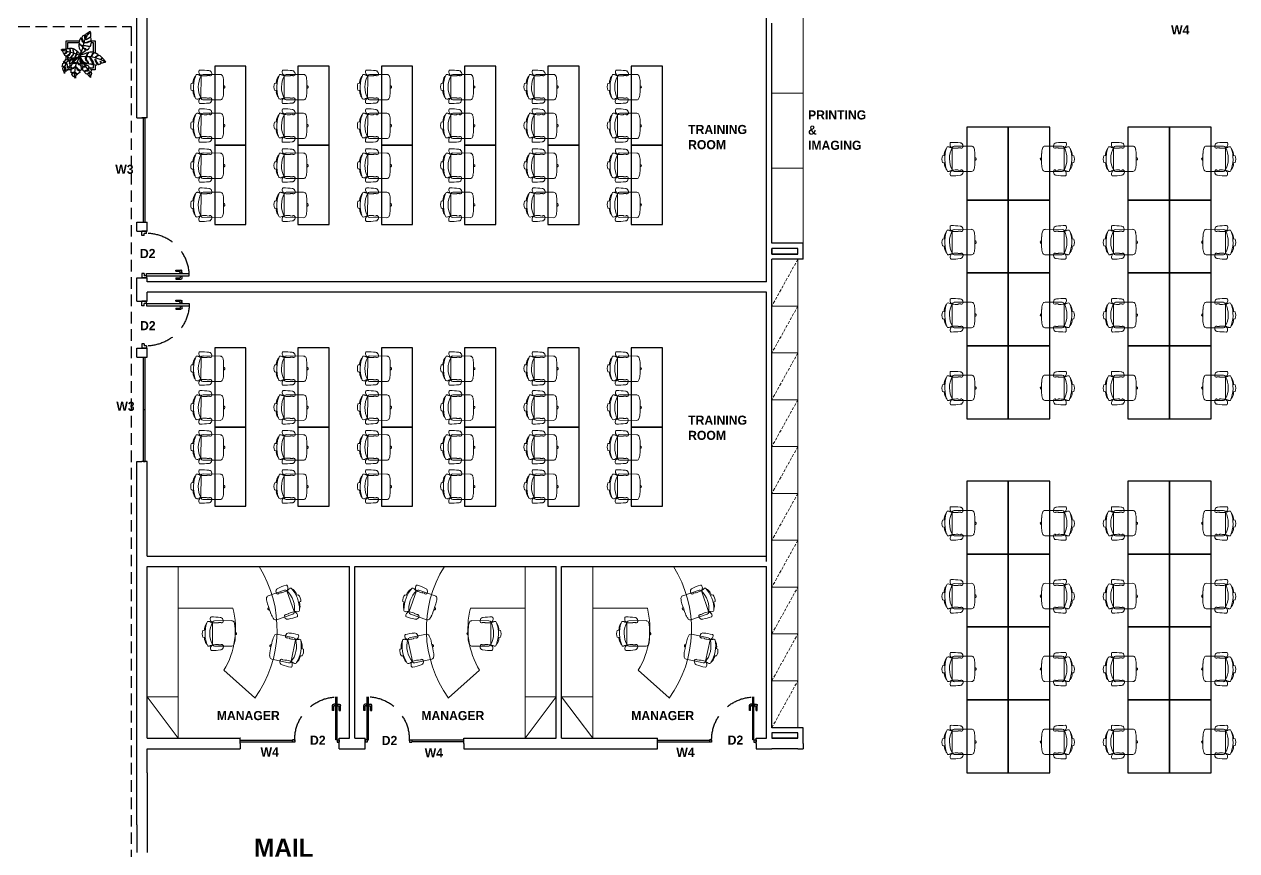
# Model space of a CAD drawing. Header units: inches. Extents: x 484217 to 497210, y -26946 to -21493.
# Drawn here: x 486246 to 487294, y -25080 to -24366 of the extents above; entities that cross this region are included whole.
import ezdxf

# ---------------------------------------------------------------- set-up
doc = ezdxf.new("R2010")
doc.units = ezdxf.units.IN
doc.header["$LTSCALE"] = 20
doc.header["$MEASUREMENT"] = 0
doc.linetypes.add('DASHED', pattern=[0.75, 0.5, -0.25])
doc.linetypes.add('HIDDEN2', pattern=[0.1875, 0.125, -0.0625])
for name, color, linetype in [('_new', 212, 'Continuous'), ('Ceco.NET 17', 3, 'Continuous'), ('GLAZING', 4, 'Continuous'), ('I-DOORS', 104, 'Continuous'), ('I-FURN', 4, 'Continuous'), ('I-WALL-IN', 3, 'Continuous'), ('Water Main', 5, 'DASHED')]:
    doc.layers.add(name, color=color, linetype=linetype)
doc.layers.add('A-furniture', color=50, linetype='Continuous', lineweight=9)
doc.layers.add('I-ANNO-TEXT', color=7, linetype='Continuous', lineweight=18)
doc.styles.add('MICRO', font='')
doc.styles.get('MICRO').set_extended_font_data('MicrogrammaSSi', bold=True)

# ---------------------------------------------------------------- blocks, each defined once
blk = doc.blocks.new('A$C6A0E07C9')
at = {"layer": 'A-furniture'}
for p, q in [((-0.214, 0.272), (0.118, 0.288)), ((-0.012, 0.242), (-0.025, 0.242)), ((-0.011, 0.243), (-0.012, 0.242)), ((-0.008, 0.248), (-0.011, 0.243)), ((-0.011, 0.243), (-0.011, 0.243)), ((0.038, 0.251), (-0.003, 0.25)), ((0.042, 0.251), (0.045, 0.247)), ((0.045, 0.247), (0.046, 0.246)), ((0.046, 0.246), (0.048, 0.245)), ((0.048, 0.245), (0.048, 0.245)), ((0.159, 0.25), (0.179, -0.167)), ((-0.291, 0.02), (-0.289, 0.029)), ((-0.288, 0.01), (-0.291, 0.02)), ((-0.289, 0.029), (-0.284, 0.038)), ((-0.282, 0.002), (-0.288, 0.01)), ((-0.284, 0.038), (-0.276, 0.044)), ((-0.274, -0.003), (-0.282, 0.002)), ((-0.276, 0.044), (-0.267, 0.046)), ((-0.269, 0.177), (-0.266, 0.205)), ((0.315, 0.121), (0.306, 0.12)), ((0.313, 0.121), (0.347, 0.116)), ((0.315, 0.152), (0.319, 0.129)), ((0.351, 0.113), (0.36, 0.088)), ((0.364, 0.015), (0.358, -0.011)), ((0.36, 0.088), (0.366, 0.051)), ((0.366, 0.051), (0.364, 0.015)), ((-0.264, -0.004), (-0.274, -0.003)), ((-0.189, -0.217), (0.143, -0.2)), ((0.009, -0.176), (-0.004, -0.177)), ((0.009, -0.176), (0.009, -0.176)), ((0.01, -0.176), (0.009, -0.176)), ((0.013, -0.182), (0.01, -0.176)), ((0.059, -0.18), (0.018, -0.183)), ((0.063, -0.179), (0.066, -0.175)), ((0.066, -0.175), (0.067, -0.174)), ((0.067, -0.174), (0.069, -0.173)), ((0.069, -0.173), (0.069, -0.173)), ((0.296, -0.147), (0.284, -0.159)), ((0.311, -0.022), (0.322, -0.023)), ((0.32, -0.023), (0.355, -0.015)), ((0.355, -0.015), (0.356, -0.013)), ((0.356, -0.013), (0.358, -0.011))]:
    blk.add_line(p, q, dxfattribs=at)
for centre, radius, start, end in [((0.594, -0.035), 0.893, 162.1203, 164.4323), ((-0.21, 0.223), 0.0487, 94.526, 161.0109), ((0.027, 0.278), 0.0792, 129.4999, 189.1152), ((-0.022, 0.271), 0.0292, 192.0047, 264.4409), ((0.007, 0.283), 0.0635, 94.0792, 117.5938), ((-0.004, 0.244), 0.00623, 84.8455, 131.3174), ((0.224, -0.892), 1.257, 92.3594, 100.1757), ((0.037, 0.241), 0.0101, 64.5281, 88.6391), ((0.001, 1.553), 1.309, 272.0899, 276.676), ((0.117, 0.241), 0.0463, 34.0902, 88.4441), ((0.149, 0.274), 0.0211, 279.8693, 313.3434), ((-0.249, 0.025), 0.471, 334.5973, 30.9732), ((0.17, 0.245), 0.0129, 130.1366, 158.0173), ((0.187, 0.181), 0.0779, 100.0525, 108.2672), ((0.108, 0.326), 0.0879, 309.6726, 333.0223), ((0.172, 0.345), 0.0192, 28.1256, 89.2436), ((-1.125, 2.793), 2.849, 297.1157, 298.0695), ((-0.92, -0.013), 1.143, 14.0931, 15.0056), ((0.121, 0.323), 0.0749, 330.3794, 24.513), ((0.234, 0.223), 0.0597, 72.5282, 107.7011), ((0.195, 0.222), 0.0806, 25.5198, 45.5387), ((-0.301, 0.026), 0.614, 339.6108, 22.0467), ((0.128, 0.125), 0.189, 8.0925, 40.8276), ((0.182, 0.142), 0.452, 175.5289, 182.0991), ((72.219, 3.627), 72.574, 182.76527, 182.92488), ((0.31, 0.129), 0.0088, 301.088, 3.1667), ((0.347, 0.111), 0.00513, 22.8184, 91.0076), ((0.081, -0.062), 0.341, 182.481, 200.7553), ((-0.186, -0.16), 0.0572, 202.8821, 266.1169), ((0.052, -0.207), 0.0792, 176.5782, 236.1936), ((0.002, -0.206), 0.0292, 101.2525, 173.6887), ((0.017, -0.177), 0.00623, 234.376, 280.848), ((0.058, -0.17), 0.0101, 277.0543, 301.1654), ((0.152, -1.479), 1.309, 89.0174, 93.6036), ((0.138, -0.155), 0.0449, 276.7939, 330.1521), ((0.172, -0.191), 0.0211, 52.3501, 85.8241), ((0.197, -0.155), 0.0211, 212.6602, 229.0352), ((0.163, -0.292), 0.122, 63.0548, 80.6357), ((0.136, -0.248), 0.0879, 32.6712, 56.0209), ((-0.92, -0.013), 1.143, 350.6964, 351.6126), ((0.149, -0.244), 0.0749, 341.1805, 35.314), ((0.324, 0.055), 0.26, 246.1539, 250.8174), ((0.249, -0.153), 0.0392, 254.2998, 275.9911), ((0.254, -0.14), 0.0518, 269.3553, 293.3788), ((0.116, -0.038), 0.211, 328.6962, 1.8079), ((0.318, -0.031), 0.00903, 2.1237, 63.3709), ((0.031, -0.214), 0.0635, 248.0997, 271.6142), ((0.131, 0.976), 1.257, 265.5178, 273.334), ((0.202, -0.26), 0.0192, 276.4498, 337.5679)]:
    blk.add_arc(centre, radius, start, end, dxfattribs=at)
blk = doc.blocks.new('*U164')
at = {"layer": 'A-furniture'}
for p, q in [((2.5, -0.6), (2.5, 0)), ((3.3, -0.6), (0, -0.6)), ((0.8, -0.6), (0.8, -1.65)), ((1.992, -1.476), (2.525, -2.072))]:
    blk.add_line(p, q, dxfattribs=at)
at = {"layer": 'A-furniture', "linetype": 'HIDDEN2'}
blk.add_line((2.5, 0), (3.3, -0.6), dxfattribs=at)
at = {"layer": 'A-furniture'}
for centre, radius, start, end in [((1.189, -0.145), 1.554, 255.5214, 301.111), ((1.204, -0.234), 2.264, 237.868, 305.7215)]:
    blk.add_arc(centre, radius, start, end, dxfattribs=at)
for p, rotation in [((1.323, -1.428), 86.85652716130764), ((0.691, -2.585), 248.0226334994808), ((1.546, -2.651), 279.5773348211345)]:
    blk.add_blockref('A$C6A0E07C9', p, dxfattribs=dict(at, rotation=rotation))
blk = doc.blocks.new('door 1')
for p, q in [((86, 0), (0, 0)), ((0, -90), (0, 0)), ((86, -43), (86, 0)), ((814, 0), (900, 0)), ((814, -43), (814, 0)), ((900, -90), (900, 0)), ((43, -90), (0, -90)), ((86, -43), (43, -43)), ((43, -90), (43, -43)), ((43, -90), (43, -43)), ((43, -90), (43, -911)), ((43, -90), (86, -90)), ((86, -90), (86, -909)), ((814, -43), (857, -43)), ((857, -90), (857, -43)), ((857, -90), (857, -43)), ((857, -90), (900, -90)), ((857, -90), (857, -90)), ((-21, -652), (-21, -749)), ((0, -652), (-21, -652)), ((0, -652), (0, -738)), ((129, -652), (129, -738)), ((129, -652), (150, -652)), ((150, -652), (150, -749)), ((32, -738), (0, -738)), ((32, -770), (0, -770)), ((32, -727), (32, -781)), ((43, -727), (32, -727)), ((43, -781), (32, -781)), ((86, -727), (96, -727)), ((86, -781), (96, -781)), ((96, -727), (96, -781)), ((96, -738), (129, -738)), ((96, -770), (129, -770))]:
    blk.add_line(p, q)
at = {"linetype": 'DASHED', "ltscale": 50}
blk.add_arc((32, -86), 825, 270.745, 1.3972, dxfattribs=at)
for centre, start, end in [((0, -749), 180, 270), ((129, -749), 270, 0)]:
    blk.add_arc(centre, 21.4, start, end)
blk = doc.blocks.new('pivot door')
blk.add_line((-188253, -329835), (-188265, -329835))
at = {"layer": 'I-DOORS', "rotation": 180}
blk.add_blockref('door 1', (-188253, -329835), dxfattribs=at)
blk = doc.blocks.new('glass doors- 900')
for p, q in [((387017, -14483), (387017, -14387)), ((387070, -14366), (387038, -14366)), ((387038, -14483), (387038, -14398)), ((387070, -14398), (387038, -14398)), ((387081, -14355), (387070, -14355)), ((387070, -14408), (387070, -14355)), ((387081, -14408), (387070, -14408)), ((387081, -15046), (387081, -14225)), ((387102, -15046), (387102, -14226)), ((387102, -14355), (387113, -14355)), ((387102, -14408), (387113, -14408)), ((387113, -14408), (387113, -14355)), ((387113, -14366), (387145, -14366)), ((387113, -14398), (387145, -14398)), ((387145, -14483), (387145, -14398)), ((387167, -14483), (387167, -14387)), ((387038, -14483), (387017, -14483)), ((387145, -14483), (387167, -14483)), ((387038, -15046), (387038, -15093)), ((387081, -15046), (387038, -15046)), ((387081, -15093), (387038, -15093)), ((387081, -15046), (387081, -15093)), ((387081, -15046), (387081, -15093)), ((387081, -15046), (387102, -15046)), ((387895, -15046), (387895, -15093)), ((387895, -15046), (387895, -15093)), ((387895, -15046), (387895, -15046)), ((387895, -15046), (387938, -15046)), ((387895, -15093), (387938, -15093)), ((387938, -15046), (387938, -15093))]:
    blk.add_line(p, q)
for centre, start, end in [((387038, -14387), 90, 180), ((387145, -14387), 0, 90)]:
    blk.add_arc(centre, 21.4, start, end)
at = {"linetype": 'DASHED', "ltscale": 50}
blk.add_arc((387070, -15050), 825, 358.6028, 89.255, dxfattribs=at)
blk = doc.blocks.new('Drawing10')
at = {"layer": 'Ceco.NET 17', "color": 7}
for p, q in [((-0.02, 0.263), (-0.059, 0.273)), ((0.029, 0.247), (-0.02, 0.263)), ((0.07, 0.24), (0.029, 0.247)), ((0.103, 0.231), (0.07, 0.24)), ((0.156, 0.21), (0.103, 0.231)), ((0.189, 0.199), (0.156, 0.21))]:
    blk.add_line(p, q, dxfattribs=at)
for points in [[(0.331, 0.528), (0.32, 0.524), (0.312, 0.519), (0.305, 0.512), (0.303, 0.502), (0.302, 0.488), (0.297, 0.489), (0.297, 0.5), (0.294, 0.505), (0.289, 0.504), (0.28, 0.496), (0.271, 0.491), (0.266, 0.483), (0.266, 0.466), (0.266, 0.443), (0.266, 0.43), (0.262, 0.426), (0.26, 0.433), (0.259, 0.456), (0.261, 0.479), (0.255, 0.482), (0.243, 0.473), (0.234, 0.468), (0.226, 0.462), (0.22, 0.453), (0.218, 0.439), (0.225, 0.417), (0.233, 0.398), (0.243, 0.379), (0.242, 0.371), (0.236, 0.375), (0.232, 0.386), (0.223, 0.402), (0.212, 0.423), (0.209, 0.437), (0.198, 0.435), (0.188, 0.417), (0.184, 0.408), (0.18, 0.396), (0.174, 0.372), (0.189, 0.355), (0.203, 0.347), (0.221, 0.334), (0.227, 0.323), (0.23, 0.315), (0.224, 0.319), (0.217, 0.33), (0.2, 0.34), (0.183, 0.352), (0.174, 0.355), (0.174, 0.348), (0.177, 0.325), (0.183, 0.3), (0.19, 0.282), (0.203, 0.266), (0.203, 0.253), (0.194, 0.21), (0.213, 0.227), (0.233, 0.24), (0.269, 0.267), (0.269, 0.27), (0.26, 0.283), (0.237, 0.295), (0.233, 0.306), (0.241, 0.302), (0.265, 0.293), (0.279, 0.277), (0.288, 0.276), (0.289, 0.275), (0.292, 0.278), (0.308, 0.291), (0.319, 0.301), (0.325, 0.309), (0.32, 0.318), (0.302, 0.321), (0.281, 0.325), (0.255, 0.331), (0.243, 0.335), (0.248, 0.336), (0.269, 0.337), (0.297, 0.331), (0.325, 0.325), (0.335, 0.326), (0.341, 0.338), (0.345, 0.361), (0.349, 0.379), (0.349, 0.394), (0.332, 0.39), (0.302, 0.376), (0.276, 0.372), (0.258, 0.37), (0.259, 0.376), (0.278, 0.377), (0.297, 0.384), (0.318, 0.394), (0.338, 0.4), (0.346, 0.41), (0.345, 0.427), (0.343, 0.446), (0.323, 0.442), (0.306, 0.43), (0.285, 0.42), (0.272, 0.42), (0.286, 0.427), (0.309, 0.438), (0.328, 0.452), (0.34, 0.456), (0.34, 0.479), (0.34, 0.499), (0.34, 0.512), (0.336, 0.519)], [(-0.066, 0.275), (-0.059, 0.28), (-0.052, 0.283), (-0.038, 0.283), (-0.021, 0.284), (-0.008, 0.285), (-0.001, 0.28), (0.001, 0.27), (0.005, 0.258), (0.009, 0.257), (0.006, 0.266), (0.004, 0.277), (0.005, 0.287), (0.009, 0.289), (0.02, 0.292), (0.03, 0.295), (0.038, 0.296), (0.048, 0.289), (0.052, 0.271), (0.055, 0.257), (0.057, 0.245), (0.063, 0.247), (0.06, 0.265), (0.055, 0.282), (0.051, 0.293), (0.049, 0.298), (0.052, 0.3), (0.067, 0.298), (0.08, 0.297), (0.093, 0.295), (0.094, 0.279), (0.097, 0.261), (0.102, 0.245), (0.103, 0.236), (0.107, 0.232), (0.109, 0.237), (0.105, 0.253), (0.1, 0.268), (0.099, 0.281), (0.103, 0.293), (0.109, 0.29), (0.118, 0.283), (0.131, 0.278), (0.144, 0.268), (0.147, 0.25), (0.145, 0.229), (0.148, 0.216), (0.151, 0.222), (0.151, 0.232), (0.15, 0.246), (0.151, 0.254), (0.149, 0.261), (0.153, 0.261), (0.16, 0.255), (0.17, 0.243), (0.175, 0.232), (0.184, 0.219), (0.192, 0.204), (0.184, 0.192), (0.172, 0.182), (0.164, 0.173), (0.153, 0.168), (0.138, 0.166), (0.128, 0.169), (0.131, 0.178), (0.139, 0.192), (0.144, 0.201), (0.145, 0.207), (0.136, 0.207), (0.13, 0.198), (0.123, 0.175), (0.119, 0.165), (0.113, 0.16), (0.101, 0.159), (0.086, 0.159), (0.076, 0.16), (0.07, 0.168), (0.077, 0.18), (0.094, 0.197), (0.105, 0.21), (0.108, 0.221), (0.104, 0.225), (0.097, 0.212), (0.086, 0.2), (0.075, 0.19), (0.066, 0.176), (0.059, 0.166), (0.051, 0.163), (0.037, 0.164), (0.027, 0.167), (0.011, 0.182), (0.024, 0.189), (0.046, 0.208), (0.056, 0.22), (0.06, 0.228), (0.061, 0.236), (0.054, 0.234), (0.048, 0.221), (0.034, 0.207), (0.02, 0.2), (0.006, 0.19), (-0.006, 0.192), (-0.016, 0.199), (-0.022, 0.206), (-0.025, 0.215), (-0.009, 0.225), (0.006, 0.233), (0.015, 0.242), (0.01, 0.245), (0, 0.238), (-0.011, 0.232), (-0.025, 0.222), (-0.03, 0.223), (-0.033, 0.231), (-0.041, 0.249), (-0.053, 0.26), (-0.063, 0.271)], [(0.547, 0.11), (0.54, 0.118), (0.532, 0.126), (0.525, 0.137), (0.516, 0.148), (0.509, 0.156), (0.5, 0.156), (0.49, 0.152), (0.48, 0.141), (0.478, 0.146), (0.486, 0.156), (0.5, 0.159), (0.5, 0.166), (0.494, 0.172), (0.48, 0.183), (0.468, 0.192), (0.455, 0.2), (0.441, 0.194), (0.428, 0.187), (0.419, 0.178), (0.411, 0.169), (0.405, 0.172), (0.414, 0.183), (0.423, 0.191), (0.434, 0.198), (0.441, 0.202), (0.446, 0.208), (0.437, 0.213), (0.416, 0.227), (0.401, 0.232), (0.387, 0.234), (0.37, 0.217), (0.362, 0.2), (0.351, 0.184), (0.342, 0.185), (0.354, 0.197), (0.36, 0.213), (0.369, 0.226), (0.376, 0.235), (0.375, 0.241), (0.365, 0.245), (0.35, 0.245), (0.332, 0.242), (0.31, 0.239), (0.301, 0.227), (0.293, 0.205), (0.288, 0.186), (0.284, 0.196), (0.291, 0.218), (0.295, 0.226), (0.297, 0.231), (0.293, 0.234), (0.278, 0.23), (0.257, 0.222), (0.245, 0.217), (0.23, 0.21), (0.219, 0.207), (0.193, 0.203), (0.197, 0.184), (0.202, 0.158), (0.211, 0.143), (0.223, 0.13), (0.23, 0.115), (0.248, 0.106), (0.267, 0.098), (0.294, 0.089), (0.297, 0.095), (0.294, 0.111), (0.284, 0.125), (0.273, 0.14), (0.267, 0.158), (0.267, 0.172), (0.271, 0.174), (0.277, 0.171), (0.277, 0.152), (0.288, 0.135), (0.296, 0.124), (0.305, 0.103), (0.306, 0.087), (0.325, 0.084), (0.344, 0.081), (0.362, 0.076), (0.368, 0.082), (0.366, 0.093), (0.354, 0.119), (0.344, 0.135), (0.336, 0.148), (0.328, 0.168), (0.334, 0.172), (0.346, 0.152), (0.358, 0.13), (0.373, 0.107), (0.377, 0.091), (0.376, 0.078), (0.383, 0.072), (0.403, 0.068), (0.412, 0.067), (0.426, 0.069), (0.43, 0.074), (0.422, 0.085), (0.416, 0.103), (0.405, 0.125), (0.401, 0.139), (0.401, 0.148), (0.407, 0.147), (0.411, 0.135), (0.419, 0.116), (0.427, 0.095), (0.438, 0.082), (0.454, 0.076), (0.462, 0.078), (0.473, 0.085), (0.479, 0.096), (0.47, 0.116), (0.474, 0.124), (0.478, 0.112), (0.485, 0.101), (0.49, 0.094), (0.501, 0.098), (0.515, 0.102), (0.524, 0.106), (0.537, 0.105)], [(-0.02, -0.051), (-0.027, -0.031), (-0.033, -0.013), (-0.042, 0.014), (-0.044, 0.024), (-0.029, 0.039), (-0.019, 0.044), (-0.016, 0.05), (-0.023, 0.049), (-0.034, 0.045), (-0.042, 0.037), (-0.049, 0.037), (-0.053, 0.049), (-0.049, 0.062), (-0.045, 0.089), (-0.037, 0.094), (-0.019, 0.097), (-0.004, 0.096), (0, 0.099), (-0.007, 0.101), (-0.027, 0.105), (-0.039, 0.105), (-0.037, 0.111), (-0.028, 0.119), (-0.014, 0.13), (-0.001, 0.143), (0.017, 0.14), (0.033, 0.129), (0.045, 0.128), (0.038, 0.133), (0.027, 0.138), (0.027, 0.145), (0.037, 0.147), (0.069, 0.152), (0.123, 0.156), (0.151, 0.158), (0.123, 0.138), (0.091, 0.116), (0.071, 0.087), (0.054, 0.088), (0.05, 0.102), (0.057, 0.122), (0.054, 0.125), (0.046, 0.111), (0.044, 0.093), (0.051, 0.08), (0.055, 0.068), (0.049, 0.052), (0.039, 0.035), (0.025, 0.043), (0.021, 0.065), (0.012, 0.088), (0.004, 0.093), (0.009, 0.078), (0.014, 0.06), (0.016, 0.044), (0.023, 0.032), (0.031, 0.023), (0.024, 0.008), (0.015, -0.005), (0.009, -0.013), (0, 0), (-0.004, 0.026), (-0.01, 0.039), (-0.012, 0.029), (-0.007, 0.004), (-0.004, -0.007), (0.003, -0.017), (-0.011, -0.021), (-0.018, -0.023)], [(0.203, 0.147), (0.221, 0.112), (0.237, 0.101), (0.268, 0.081), (0.273, 0.073), (0.272, 0.067), (0.27, 0.056), (0.274, 0.051), (0.278, 0.064), (0.283, 0.071), (0.29, 0.066), (0.298, 0.059), (0.31, 0.052), (0.313, 0.037), (0.311, 0.023), (0.307, 0.007), (0.31, -0.006), (0.316, 0), (0.315, 0.011), (0.318, 0.027), (0.322, 0.035), (0.327, 0.03), (0.335, 0.013), (0.345, -0.005), (0.344, -0.017), (0.333, -0.03), (0.322, -0.044), (0.33, -0.043), (0.337, -0.033), (0.348, -0.031), (0.349, -0.048), (0.344, -0.067), (0.339, -0.086), (0.335, -0.104), (0.312, -0.083), (0.306, -0.071), (0.299, -0.066), (0.302, -0.055), (0.313, -0.049), (0.315, -0.041), (0.306, -0.046), (0.294, -0.053), (0.291, -0.06), (0.279, -0.055), (0.266, -0.047), (0.255, -0.032), (0.269, -0.019), (0.287, -0.014), (0.3, -0.011), (0.299, -0.004), (0.286, -0.007), (0.271, -0.009), (0.256, -0.017), (0.247, -0.019), (0.238, -0.009), (0.233, 0.008), (0.233, 0.019), (0.228, 0.033), (0.237, 0.041), (0.256, 0.042), (0.265, 0.044), (0.264, 0.049), (0.256, 0.047), (0.236, 0.046), (0.228, 0.045), (0.222, 0.073), (0.216, 0.101), (0.206, 0.131)]]:
    blk.add_lwpolyline(points, close=True, dxfattribs=at)
for points in [[(0.206, 0.225), (0.234, 0.312), (0.243, 0.364), (0.261, 0.413), (0.297, 0.476), (0.326, 0.508)], [(0, 0.276), (0, 0.4), (0.182, 0.4)], [(0.025, 0.293), (0.025, 0.375), (0.175, 0.375)], [(0.224, 0.4), (0.232, 0.4)], [(0.237, 0.375), (0.242, 0.375)], [(0.259, 0.375), (0.295, 0.375)], [(0.338, 0.4), (0.4, 0.4), (0.4, 0.232)], [(0.348, 0.375), (0.375, 0.375), (0.375, 0.24)], [(0, 0.23), (0, 0.238)], [(0, 0.142), (0, 0.191)], [(0.025, 0.19), (0.025, 0.202)], [(0.025, 0.134), (0.025, 0.169)], [(0.191, 0.189), (0.191, 0.164), (0.19, 0.141), (0.192, 0.118), (0.197, 0.094), (0.2, 0.079), (0.194, 0.076), (0.179, 0.082), (0.168, 0.093), (0.161, 0.107), (0.154, 0.102), (0.16, 0.091), (0.17, 0.076), (0.189, 0.069), (0.204, 0.057), (0.205, 0.04), (0.208, 0.023), (0.207, 0.007), (0.202, -0.007), (0.191, -0.008), (0.166, 0.008), (0.152, 0.026), (0.139, 0.043), (0.134, 0.037), (0.142, 0.022), (0.155, 0.007), (0.177, -0.01), (0.191, -0.021), (0.193, -0.032), (0.183, -0.043), (0.173, -0.051), (0.157, -0.061), (0.142, -0.052), (0.13, -0.036), (0.12, -0.034), (0.124, -0.043), (0.137, -0.054), (0.149, -0.063), (0.148, -0.067), (0.134, -0.077), (0.132, -0.096), (0.132, -0.113), (0.12, -0.102), (0.105, -0.09), (0.089, -0.075), (0.081, -0.058), (0.084, -0.048), (0.105, -0.042), (0.116, -0.037), (0.111, -0.031), (0.094, -0.037), (0.081, -0.04), (0.072, -0.043), (0.072, -0.025), (0.072, -0.007), (0.072, 0.008), (0.082, 0.015), (0.108, 0.023), (0.117, 0.031), (0.121, 0.039), (0.112, 0.035), (0.102, 0.028), (0.084, 0.025), (0.072, 0.035), (0.072, 0.055), (0.078, 0.07), (0.087, 0.087), (0.099, 0.088), (0.124, 0.093), (0.14, 0.094), (0.135, 0.098), (0.121, 0.099), (0.102, 0.098), (0.098, 0.102), (0.103, 0.108), (0.116, 0.119), (0.13, 0.132), (0.191, 0.189)], [(0.185, 0.178), (0.165, 0.136), (0.14, 0.087), (0.126, 0.037), (0.12, -0.01), (0.114, -0.055), (0.117, -0.082), (0.127, -0.102)], [(0.212, 0.19), (0.269, 0.184), (0.331, 0.182), (0.383, 0.173), (0.451, 0.152), (0.511, 0.127), (0.529, 0.115)], [(0.375, 0.234), (0.375, 0.222)], [(0.126, 0.15), (0.09, 0.139), (0.044, 0.125), (0.007, 0.107), (-0.008, 0.075), (-0.019, 0.031), (-0.023, -0.012)], [(0.072, 0), (0.018, 0)], [(0.025, 0.03), (0.025, 0.042)], [(0.11, 0.025), (0.029, 0.025)], [(0.153, 0.025), (0.14, 0.025)], [(0.179, 0), (0.164, 0)], [(0.235, 0), (0.204, 0)], [(0.231, 0.025), (0.207, 0.025)], [(0.218, 0.108), (0.265, 0.06), (0.283, 0.028), (0.312, -0.014), (0.323, -0.05), (0.331, -0.093)], [(0.315, 0), (0.309, 0)], [(0.318, 0.025), (0.311, 0.025)], [(0.375, 0.099), (0.375, 0.025), (0.33, 0.025)], [(0.4, 0.068), (0.4, 0), (0.342, 0)]]:
    blk.add_lwpolyline(points, dxfattribs=at)
for radius, start, end in [(0.152, 66.8462, 69.1635), (0.152, 207.3985, 208.1983), (0.11, 239.4978, 242.4297), (0.11, 256.133, 263.4421)]:
    blk.add_arc((0.19, 0.193), radius, start, end, dxfattribs=at)

msp = doc.modelspace()

# ---------------------------------------------------------------- linework, layer by layer
at = {"layer": '_new', "elevation": 6.9}
for points in [[(486892.2, -24973.8), (486892.2, -24568.8)], [(486793.2, -24983), (486793.2, -24983)]]:
    msp.add_lwpolyline(points, dxfattribs=at)
at = {"layer": 'A-furniture', "linetype": 'HIDDEN2'}
for p, q in [((486914.7, -24568.8, 6.9), (486892.2, -24609.3, 6.9)), ((486914.7, -24609.3, 6.9), (486892.2, -24649.8, 6.9)), ((486914.7, -24649.8, 6.9), (486892.2, -24690.3, 6.9)), ((486914.7, -24690.3, 6.9), (486892.2, -24730.8, 6.9)), ((486914.7, -24730.8, 6.9), (486892.2, -24771.3, 6.9)), ((486914.7, -24771.3, 6.9), (486892.2, -24811.8, 6.9)), ((486914.7, -24811.8, 6.9), (486892.2, -24852.3, 6.9)), ((486892.2, -24892.8, 6.9), (486914.7, -24852.3, 6.9)), ((486892.2, -24933.3, 6.9), (486914.7, -24892.8, 6.9)), ((486892.2, -24973.8, 6.9), (486914.7, -24933.3, 6.9))]:
    msp.add_line(p, q, dxfattribs=at)
at = {"layer": 'A-furniture', "elevation": 6.9}
for points in [[(486919.2, -24555), (486919.2, -24360.2)], [(486919.2, -24425.1), (486892.2, -24425.1)], [(486919.2, -24490.1), (486892.2, -24490.1)]]:
    msp.add_lwpolyline(points, dxfattribs=at)
for points in [[(486892.2, -24609.3), (486914.7, -24609.3), (486914.7, -24568.8), (486892.2, -24568.8)], [(486892.2, -24649.8), (486914.7, -24649.8), (486914.7, -24609.3), (486892.2, -24609.3)], [(486892.2, -24690.3), (486914.7, -24690.3), (486914.7, -24649.8), (486892.2, -24649.8)], [(486892.2, -24730.8), (486914.7, -24730.8), (486914.7, -24690.3), (486892.2, -24690.3)], [(486892.2, -24771.3), (486914.7, -24771.3), (486914.7, -24730.8), (486892.2, -24730.8)], [(486892.2, -24811.8), (486914.7, -24811.8), (486914.7, -24771.3), (486892.2, -24771.3)], [(486892.2, -24852.3), (486914.7, -24852.3), (486914.7, -24811.8), (486892.2, -24811.8)], [(486914.7, -24852.3), (486892.2, -24852.3), (486892.2, -24892.8), (486914.7, -24892.8)], [(486914.7, -24892.8), (486892.2, -24892.8), (486892.2, -24933.3), (486914.7, -24933.3)], [(486914.7, -24933.3), (486892.2, -24933.3), (486892.2, -24973.8), (486914.7, -24973.8)]]:
    msp.add_lwpolyline(points, close=True, dxfattribs=at)
at = {"layer": 'GLAZING', "elevation": 6.9}
for points in [[(486348.9, -24536.7), (486348.9, -24446.7)], [(486350.3, -24536.7), (486350.3, -24446.7)], [(486348.9, -24743.6), (486348.9, -24653.6)], [(486350.3, -24743.6), (486350.3, -24653.6)], [(486348.9, -24698.6), (486350.3, -24698.6)], [(486432.5, -24984.6), (486477.5, -24984.6)], [(486432.5, -24985.9), (486477.5, -24985.9)], [(486477.5, -24984.6), (486477.5, -24985.9)], [(486580.9, -24984.6), (486580.9, -24985.9)], [(486625.9, -24984.6), (486580.9, -24984.6)], [(486625.9, -24985.9), (486580.9, -24985.9)], [(486793.2, -24984.6), (486838.2, -24984.6)], [(486793.2, -24985.9), (486838.2, -24985.9)], [(486838.2, -24984.6), (486838.2, -24985.9)]]:
    msp.add_lwpolyline(points, dxfattribs=at)
at = {"layer": 'I-FURN', "elevation": 6.9}
for points in [[(486437.4, -24401.9), (486410.4, -24401.9), (486410.4, -24470.3), (486437.4, -24470.3)], [(486509.5, -24401.9), (486482.4, -24401.9), (486482.4, -24470.3), (486509.5, -24470.3)], [(486581.5, -24401.9), (486554.5, -24401.9), (486554.5, -24470.3), (486581.5, -24470.3)], [(486653.6, -24401.9), (486626.5, -24401.9), (486626.5, -24470.3), (486653.6, -24470.3)], [(486725.6, -24401.9), (486698.6, -24401.9), (486698.6, -24470.3), (486725.6, -24470.3)], [(486797.7, -24401.9), (486770.6, -24401.9), (486770.6, -24470.3), (486797.7, -24470.3)], [(487060.7, -24454.7), (487060.7, -24517.7), (487096.7, -24517.7), (487096.7, -24454.7)], [(487096.7, -24454.7), (487096.7, -24517.7), (487132.7, -24517.7), (487132.7, -24454.7)], [(487200.2, -24454.7), (487200.2, -24517.7), (487236.2, -24517.7), (487236.2, -24454.7)], [(487236.2, -24454.7), (487236.2, -24517.7), (487272.2, -24517.7), (487272.2, -24454.7)], [(486437.4, -24470.3), (486410.4, -24470.3), (486410.4, -24538.7), (486437.4, -24538.7)], [(486509.5, -24470.3), (486482.4, -24470.3), (486482.4, -24538.7), (486509.5, -24538.7)], [(486581.5, -24470.3), (486554.5, -24470.3), (486554.5, -24538.7), (486581.5, -24538.7)], [(486653.6, -24470.3), (486626.5, -24470.3), (486626.5, -24538.7), (486653.6, -24538.7)], [(486725.6, -24470.3), (486698.6, -24470.3), (486698.6, -24538.7), (486725.6, -24538.7)], [(486797.7, -24470.3), (486770.6, -24470.3), (486770.6, -24538.7), (486797.7, -24538.7)], [(487060.7, -24517.7), (487060.7, -24580.7), (487096.7, -24580.7), (487096.7, -24517.7)], [(487096.7, -24517.7), (487096.7, -24580.7), (487132.7, -24580.7), (487132.7, -24517.7)], [(487200.2, -24517.7), (487200.2, -24580.7), (487236.2, -24580.7), (487236.2, -24517.7)], [(487236.2, -24517.7), (487236.2, -24580.7), (487272.2, -24580.7), (487272.2, -24517.7)], [(487060.7, -24580.7), (487060.7, -24643.7), (487096.7, -24643.7), (487096.7, -24580.7)], [(487096.7, -24580.7), (487096.7, -24643.7), (487132.7, -24643.7), (487132.7, -24580.7)], [(487200.2, -24580.7), (487200.2, -24643.7), (487236.2, -24643.7), (487236.2, -24580.7)], [(487236.2, -24580.7), (487236.2, -24643.7), (487272.2, -24643.7), (487272.2, -24580.7)], [(486437.4, -24645.4), (486410.4, -24645.4), (486410.4, -24713.9), (486437.4, -24713.9)], [(486509.5, -24645.4), (486482.4, -24645.4), (486482.4, -24713.9), (486509.5, -24713.9)], [(486581.5, -24645.4), (486554.5, -24645.4), (486554.5, -24713.9), (486581.5, -24713.9)], [(486653.6, -24645.4), (486626.5, -24645.4), (486626.5, -24713.9), (486653.6, -24713.9)], [(486725.6, -24645.4), (486698.6, -24645.4), (486698.6, -24713.9), (486725.6, -24713.9)], [(486797.7, -24645.4), (486770.6, -24645.4), (486770.6, -24713.9), (486797.7, -24713.9)], [(487060.7, -24643.7), (487060.7, -24706.7), (487096.7, -24706.7), (487096.7, -24643.7)], [(487096.7, -24643.7), (487096.7, -24706.7), (487132.7, -24706.7), (487132.7, -24643.7)], [(487200.2, -24643.7), (487200.2, -24706.7), (487236.2, -24706.7), (487236.2, -24643.7)], [(487236.2, -24643.7), (487236.2, -24706.7), (487272.2, -24706.7), (487272.2, -24643.7)], [(486437.4, -24713.9), (486410.4, -24713.9), (486410.4, -24782.3), (486437.4, -24782.3)], [(486509.5, -24713.9), (486482.4, -24713.9), (486482.4, -24782.3), (486509.5, -24782.3)], [(486581.5, -24713.9), (486554.5, -24713.9), (486554.5, -24782.3), (486581.5, -24782.3)], [(486653.6, -24713.9), (486626.5, -24713.9), (486626.5, -24782.3), (486653.6, -24782.3)], [(486725.6, -24713.9), (486698.6, -24713.9), (486698.6, -24782.3), (486725.6, -24782.3)], [(486797.7, -24713.9), (486770.6, -24713.9), (486770.6, -24782.3), (486797.7, -24782.3)], [(487060.7, -24760.7), (487060.7, -24823.7), (487096.7, -24823.7), (487096.7, -24760.7)], [(487096.7, -24760.7), (487096.7, -24823.7), (487132.7, -24823.7), (487132.7, -24760.7)], [(487200.2, -24760.7), (487200.2, -24823.7), (487236.2, -24823.7), (487236.2, -24760.7)], [(487236.2, -24760.7), (487236.2, -24823.7), (487272.2, -24823.7), (487272.2, -24760.7)], [(487060.7, -24823.7), (487060.7, -24886.7), (487096.7, -24886.7), (487096.7, -24823.7)], [(487096.7, -24823.7), (487096.7, -24886.7), (487132.7, -24886.7), (487132.7, -24823.7)], [(487200.2, -24823.7), (487200.2, -24886.7), (487236.2, -24886.7), (487236.2, -24823.7)], [(487236.2, -24823.7), (487236.2, -24886.7), (487272.2, -24886.7), (487272.2, -24823.7)], [(487060.7, -24886.7), (487060.7, -24949.7), (487096.7, -24949.7), (487096.7, -24886.7)], [(487096.7, -24886.7), (487096.7, -24949.7), (487132.7, -24949.7), (487132.7, -24886.7)], [(487200.2, -24886.7), (487200.2, -24949.7), (487236.2, -24949.7), (487236.2, -24886.7)], [(487236.2, -24886.7), (487236.2, -24949.7), (487272.2, -24949.7), (487272.2, -24886.7)], [(487060.7, -24949.7), (487060.7, -25012.7), (487096.7, -25012.7), (487096.7, -24949.7)], [(487096.7, -24949.7), (487096.7, -25012.7), (487132.7, -25012.7), (487132.7, -24949.7)], [(487200.2, -24949.7), (487200.2, -25012.7), (487236.2, -25012.7), (487236.2, -24949.7)], [(487236.2, -24949.7), (487236.2, -25012.7), (487272.2, -25012.7), (487272.2, -24949.7)]]:
    msp.add_lwpolyline(points, close=True, dxfattribs=at)
at = {"layer": 'I-WALL-IN'}
for p, q in [((486342.9, -24400.7, 6.9), (486342.9, -24360.2, 6.9)), ((486351.9, -24400.7, 6.9), (486351.9, -24360.2, 6.9)), ((486342.9, -24446.7, 6.9), (486348.9, -24446.7, 6.9)), ((486351.9, -24446.7, 6.9), (486347.4, -24446.7, 6.9)), ((486342.9, -24536.7, 6.9), (486347.4, -24536.7, 6.9)), ((486347.4, -24536.7, 6.9), (486351.9, -24536.7, 6.9)), ((486342.9, -24544.5, 6.9), (486347.4, -24544.5, 6.9)), ((486347.4, -24544.5, 6.9), (486351.9, -24544.5, 6.9)), ((486919.2, -24555, 6.9), (486892.2, -24555, 6.9)), ((486919.2, -24568.8, 6.9), (486919.2, -24555, 6.9)), ((486914.7, -24559.5, 6.9), (486892.2, -24559.5, 6.9)), ((486914.7, -24564.3, 6.9), (486892.2, -24564.3, 6.9)), ((486919.2, -24568.8, 6.9), (486892.2, -24568.8, 6.9)), ((486914.7, -24564.3, 6.9), (486914.7, -24559.5, 6.9)), ((486342.9, -24585, 6.9), (486347.4, -24585, 6.9)), ((486342.9, -24597.4, 6.9), (486342.9, -24588.4, 6.9)), ((486347.4, -24585, 6.9), (486351.9, -24585, 6.9)), ((486342.9, -24605.2, 6.9), (486347.4, -24605.2, 6.9)), ((486347.4, -24605.2, 6.9), (486351.9, -24605.2, 6.9)), ((486342.9, -24645.7, 6.9), (486347.4, -24645.7, 6.9)), ((486347.4, -24645.7, 6.9), (486351.9, -24645.7, 6.9)), ((486342.9, -24653.6, 6.9), (486348.9, -24653.6, 6.9)), ((486347.4, -24653.6, 6.9), (486351.9, -24653.6, 6.9)), ((486342.9, -24743.6, 6.9), (486347.4, -24743.6, 6.9)), ((486351.9, -24743.6, 6.9), (486347.4, -24743.6, 6.9)), ((486342.9, -24992, 6.9), (486342.9, -24825.5, 6.9)), ((486527, -24825.5, 6.9), (486705.8, -24825.5, 6.9)), ((486705.8, -24825.5, 6.9), (486710.3, -24825.5, 6.9)), ((486919.2, -24973.8, 6.9), (486892.2, -24973.8, 6.9)), ((486919.2, -24987.5, 6.9), (486919.2, -24973.8, 6.9)), ((486432.5, -24987.5, 6.9), (486432.5, -24983, 6.9)), ((486432.5, -24987.5, 6.9), (486432.5, -24992, 6.9)), ((486518, -24987.5, 6.9), (486518, -24983, 6.9)), ((486518, -24992, 6.9), (486518, -24986.3, 6.9)), ((486540.4, -24987.5, 6.9), (486540.4, -24983, 6.9)), ((486540.4, -24992, 6.9), (486540.4, -24986.3, 6.9)), ((486625.9, -24987.5, 6.9), (486625.9, -24983, 6.9)), ((486625.9, -24987.5, 6.9), (486625.9, -24992, 6.9)), ((486793.2, -24987.5, 6.9), (486793.2, -24983, 6.9)), ((486793.2, -24992, 6.9), (486793.2, -24987.5, 6.9)), ((486878.7, -24987.5, 6.9), (486878.7, -24983, 6.9)), ((486878.7, -24987.5, 6.9), (486878.7, -24992, 6.9)), ((486914.7, -24978.3, 6.9), (486892.2, -24978.3, 6.9)), ((486914.7, -24983, 6.9), (486892.2, -24983, 6.9)), ((486914.7, -24983, 6.9), (486914.7, -24978.3, 6.9)), ((486919.2, -24987.5, 6.9), (486919.2, -24992, 6.9)), ((486342.9, -25057.7, 6.9), (486342.9, -24992, 6.9)), ((486527, -24992, 6.9), (486531.5, -24992, 6.9)), ((486705.8, -24992, 6.9), (486710.3, -24992, 6.9)), ((486887.7, -24992, 6.9), (486892.2, -24992, 6.9)), ((486914.7, -24992, 6.9), (486892.2, -24992, 6.9)), ((486914.7, -24992, 6.9), (486919.2, -24992, 6.9)), ((486351.9, -25012.7, 6.9), (486351.9, -25057.7, 6.9))]:
    msp.add_line(p, q, dxfattribs=at)
at = {"layer": 'I-WALL-IN', "elevation": 6.9}
for points in [[(486887.7, -24588.4), (486887.7, -24360.2)], [(486892.2, -24555), (486892.2, -24364.7)], [(486342.9, -24446.7), (486342.9, -24400.7)], [(486351.9, -24446.7), (486351.9, -24400.7)], [(486348.9, -24446.7), (486350.3, -24446.7)], [(486342.9, -24544.5), (486342.9, -24536.7)], [(486351.9, -24544.5), (486351.9, -24536.7)], [(486892.2, -24564.3), (486892.2, -24559.5)], [(486892.2, -24559.5), (486892.2, -24564.3)], [(486892.2, -24564.3), (486914.7, -24564.3)], [(486342.9, -24588.4), (486342.9, -24585)], [(486347.4, -24585), (486347.4, -24585)], [(486351.9, -24588.4), (486351.9, -24585)], [(486887.7, -24588.4), (486351.9, -24588.4)], [(486342.9, -24605.2), (486342.9, -24597.4)], [(486351.9, -24605.2), (486351.9, -24597.4)], [(486351.9, -24605.2), (486351.9, -24597.4)], [(486887.7, -24597.4), (486351.9, -24597.4)], [(486887.7, -24830), (486887.7, -24597.4)], [(486347.4, -24605.2), (486347.4, -24605.2)], [(486342.9, -24653.6), (486342.9, -24645.7)], [(486351.9, -24653.6), (486351.9, -24645.7)], [(486342.9, -24825.5), (486342.9, -24743.6)], [(486348.9, -24743.6), (486350.3, -24743.6)], [(486351.9, -24825.5), (486351.9, -24743.6)], [(486351.9, -24825.5), (486527, -24825.5)], [(486531.5, -24825.5), (486705.8, -24825.5)], [(486710.3, -24825.5), (486887.7, -24825.5)], [(486342.9, -24983), (486342.9, -24834.5)], [(486351.9, -24983), (486351.9, -24834.5)], [(486351.9, -24834.5), (486527, -24834.5)], [(486527, -24983), (486527, -24834.5)], [(486531.5, -24834.5), (486705.8, -24834.5)], [(486531.5, -24983), (486531.5, -24834.5)], [(486705.8, -24983), (486705.8, -24834.5)], [(486710.3, -24834.5), (486887.7, -24834.5)], [(486710.3, -24983), (486710.3, -24834.5)], [(486887.7, -24983), (486887.7, -24834.5)], [(486351.9, -24983), (486432.5, -24983)], [(486432.6, -24983), (486432.5, -24983)], [(486518, -24983), (486527, -24983)], [(486531.5, -24983), (486540.4, -24983)], [(486625.9, -24983), (486705.8, -24983)], [(486625.9, -24983), (486625.9, -24983)], [(486710.3, -24983), (486793.2, -24983)], [(486878.7, -24983), (486887.7, -24983)], [(486878.7, -24983), (486887.7, -24983)], [(486892.2, -24978.3), (486892.2, -24983)], [(486892.2, -24983), (486914.7, -24983)], [(486342.9, -25012.7), (486342.9, -24992)], [(486351.9, -25012.7), (486351.9, -24992)], [(486351.9, -24992), (486432.5, -24992)], [(486518, -24992), (486527, -24992)], [(486531.5, -24992), (486540.4, -24992)], [(486625.9, -24992), (486705.8, -24992)], [(486710.3, -24992), (486793.2, -24992)], [(486878.7, -24992), (486887.7, -24992)], [(486342.9, -25057.7), (486342.9, -25081.6)], [(486351.9, -25057.7), (486351.9, -25081.6)]]:
    msp.add_lwpolyline(points, dxfattribs=at)
at = {"layer": 'Water Main'}
for p, q in [((486165.4, -24367.5, 6.9), (486338, -24367.5, 6.9)), ((486338, -24367.5, 6.9), (486338, -24374.3, 6.9)), ((486338, -24374.3, 6.9), (486338, -25744.3, 6.9))]:
    msp.add_line(p, q, dxfattribs=at)

# ---------------------------------------------------------------- block references
at = {"yscale": 44.99999999999999, "zscale": 44.99999999999999}
for p, xscale, rotation in [((486351.9, -24834.5, 6.9), -44.99999999999999, 90), ((486705.8, -24834.5, 6.9), 44.99999999999999, 270), ((486710.3, -24834.5, 6.9), -44.99999999999999, 90)]:
    msp.add_blockref('*U164', p, dxfattribs=dict(at, xscale=xscale, rotation=rotation))
at = {"layer": 'A-furniture'}
for p, xscale, yscale, zscale, rotation in [((486406.2, -24418.3, 6.9), 45.00000000027777, 45.00000000027777, 45.00000000027777, 176.8565271613339), ((486478.2, -24418.3, 6.9), 45.00000000027777, 45.00000000027777, 45.00000000027777, 176.8565271613339), ((486550.3, -24418.3, 6.9), 45.00000000027777, 45.00000000027777, 45.00000000027777, 176.8565271613339), ((486622.3, -24418.3, 6.9), 45.00000000027777, 45.00000000027777, 45.00000000027777, 176.8565271613339), ((486694.4, -24418.3, 6.9), 45.00000000027777, 45.00000000027777, 45.00000000027777, 176.8565271613339), ((486766.4, -24418.3, 6.9), 45.00000000027777, 45.00000000027777, 45.00000000027777, 176.8565271613339), ((486406.2, -24451.8, 6.9), 45.00000000027777, 45.00000000027777, 45.00000000027777, 176.8565271613339), ((486478.2, -24451.8, 6.9), 45.00000000027777, 45.00000000027777, 45.00000000027777, 176.8565271613339), ((486550.3, -24451.8, 6.9), 45.00000000027777, 45.00000000027777, 45.00000000027777, 176.8565271613339), ((486622.3, -24451.8, 6.9), 45.00000000027777, 45.00000000027777, 45.00000000027777, 176.8565271613339), ((486694.4, -24451.8, 6.9), 45.00000000027777, 45.00000000027777, 45.00000000027777, 176.8565271613339), ((486766.4, -24451.8, 6.9), 45.00000000027777, 45.00000000027777, 45.00000000027777, 176.8565271613339), ((486406.2, -24486.3, 6.9), 45.00000000027777, 45.00000000027777, 45.00000000027777, 176.8565271613339), ((486478.2, -24486.3, 6.9), 45.00000000027777, 45.00000000027777, 45.00000000027777, 176.8565271613339), ((486550.3, -24486.3, 6.9), 45.00000000027777, 45.00000000027777, 45.00000000027777, 176.8565271613339), ((486622.3, -24486.3, 6.9), 45.00000000027777, 45.00000000027777, 45.00000000027777, 176.8565271613339), ((486694.4, -24486.3, 6.9), 45.00000000027777, 45.00000000027777, 45.00000000027777, 176.8565271613339), ((486766.4, -24486.3, 6.9), 45.00000000027777, 45.00000000027777, 45.00000000027777, 176.8565271613339), ((487055.9, -24483.7, 48.9), -44.99999999897785, 45, 45, 3.143472837721584), ((487137.4, -24483.7, 48.9), 44.99999999897928, 44.99999999897928, 44.99999999897928, 356.8565271622451), ((487195.4, -24483.7, 48.9), -44.99999999897785, 45, 45, 3.143472837721584), ((487276.9, -24483.7, 48.9), 44.99999999897928, 44.99999999897928, 44.99999999897928, 356.8565271622451), ((486406.2, -24520.2, 6.9), 45.00000000027777, 45.00000000027777, 45.00000000027777, 176.8565271613339), ((486478.2, -24520.2, 6.9), 45.00000000027777, 45.00000000027777, 45.00000000027777, 176.8565271613339), ((486550.3, -24520.2, 6.9), 45.00000000027777, 45.00000000027777, 45.00000000027777, 176.8565271613339), ((486622.3, -24520.2, 6.9), 45.00000000027777, 45.00000000027777, 45.00000000027777, 176.8565271613339), ((486694.4, -24520.2, 6.9), 45.00000000027777, 45.00000000027777, 45.00000000027777, 176.8565271613339), ((486766.4, -24520.2, 6.9), 45.00000000027777, 45.00000000027777, 45.00000000027777, 176.8565271613339), ((487055.9, -24555.7, 49.7), -44.99999999897785, 45, 45, 3.143472837721584), ((487137.4, -24555.7, 49.7), 44.99999999897928, 44.99999999897928, 44.99999999897928, 356.8565271622451), ((487195.4, -24555.7, 49.7), -44.99999999897785, 45, 45, 3.143472837721584), ((487276.9, -24555.7, 49.7), 44.99999999897928, 44.99999999897928, 44.99999999897928, 356.8565271622451), ((487055.9, -24618.7, 49.7), -44.99999999897785, 45, 45, 3.143472837721584), ((487137.4, -24618.7, 49.7), 44.99999999897928, 44.99999999897928, 44.99999999897928, 356.8565271622451), ((487195.4, -24618.7, 49.7), -44.99999999897785, 45, 45, 3.143472837721584), ((487276.9, -24618.7, 49.7), 44.99999999897928, 44.99999999897928, 44.99999999897928, 356.8565271622451), ((486406.2, -24661.8, 6.9), 45.00000000027777, 45.00000000027777, 45.00000000027777, 176.8565271613339), ((486478.2, -24661.8, 6.9), 45.00000000027777, 45.00000000027777, 45.00000000027777, 176.8565271613339), ((486550.3, -24661.8, 6.9), 45.00000000027777, 45.00000000027777, 45.00000000027777, 176.8565271613339), ((486622.3, -24661.8, 6.9), 45.00000000027777, 45.00000000027777, 45.00000000027777, 176.8565271613339), ((486694.4, -24661.8, 6.9), 45.00000000027777, 45.00000000027777, 45.00000000027777, 176.8565271613339), ((486766.4, -24661.8, 6.9), 45.00000000027777, 45.00000000027777, 45.00000000027777, 176.8565271613339), ((487055.9, -24681.7, 49.7), -44.99999999897785, 45, 45, 3.143472837721584), ((487137.4, -24681.7, 49.7), 44.99999999897928, 44.99999999897928, 44.99999999897928, 356.8565271622451), ((487195.4, -24681.7, 49.7), -44.99999999897785, 45, 45, 3.143472837721584), ((487276.9, -24681.7, 49.7), 44.99999999897928, 44.99999999897928, 44.99999999897928, 356.8565271622451), ((486406.2, -24695.4, 6.9), 45.00000000027777, 45.00000000027777, 45.00000000027777, 176.8565271613339), ((486478.2, -24695.4, 6.9), 45.00000000027777, 45.00000000027777, 45.00000000027777, 176.8565271613339), ((486550.3, -24695.4, 6.9), 45.00000000027777, 45.00000000027777, 45.00000000027777, 176.8565271613339), ((486622.3, -24695.4, 6.9), 45.00000000027777, 45.00000000027777, 45.00000000027777, 176.8565271613339), ((486694.4, -24695.4, 6.9), 45.00000000027777, 45.00000000027777, 45.00000000027777, 176.8565271613339), ((486766.4, -24695.4, 6.9), 45.00000000027777, 45.00000000027777, 45.00000000027777, 176.8565271613339), ((486406.2, -24729.8, 6.9), 45.00000000027777, 45.00000000027777, 45.00000000027777, 176.8565271613339), ((486478.2, -24729.8, 6.9), 45.00000000027777, 45.00000000027777, 45.00000000027777, 176.8565271613339), ((486550.3, -24729.8, 6.9), 45.00000000027777, 45.00000000027777, 45.00000000027777, 176.8565271613339), ((486622.3, -24729.8, 6.9), 45.00000000027777, 45.00000000027777, 45.00000000027777, 176.8565271613339), ((486694.4, -24729.8, 6.9), 45.00000000027777, 45.00000000027777, 45.00000000027777, 176.8565271613339), ((486766.4, -24729.8, 6.9), 45.00000000027777, 45.00000000027777, 45.00000000027777, 176.8565271613339), ((486406.2, -24763.8, 6.9), 45.00000000027777, 45.00000000027777, 45.00000000027777, 176.8565271613339), ((486478.2, -24763.8, 6.9), 45.00000000027777, 45.00000000027777, 45.00000000027777, 176.8565271613339), ((486550.3, -24763.8, 6.9), 45.00000000027777, 45.00000000027777, 45.00000000027777, 176.8565271613339), ((486622.3, -24763.8, 6.9), 45.00000000027777, 45.00000000027777, 45.00000000027777, 176.8565271613339), ((486694.4, -24763.8, 6.9), 45.00000000027777, 45.00000000027777, 45.00000000027777, 176.8565271613339), ((486766.4, -24763.8, 6.9), 45.00000000027777, 45.00000000027777, 45.00000000027777, 176.8565271613339), ((487055.9, -24798.7, 49.7), -44.99999999897785, 45, 45, 3.143472837721584), ((487137.4, -24798.7, 49.7), 44.99999999897928, 44.99999999897928, 44.99999999897928, 356.8565271622451), ((487195.4, -24798.7, 49.7), -44.99999999897785, 45, 45, 3.143472837721584), ((487276.9, -24798.7, 49.7), 44.99999999897928, 44.99999999897928, 44.99999999897928, 356.8565271622451), ((487055.9, -24861.7, 49.7), -44.99999999897785, 45, 45, 3.143472837721584), ((487137.4, -24861.7, 49.7), 44.99999999897928, 44.99999999897928, 44.99999999897928, 356.8565271622451), ((487195.4, -24861.7, 49.7), -44.99999999897785, 45, 45, 3.143472837721584), ((487276.9, -24861.7, 49.7), 44.99999999897928, 44.99999999897928, 44.99999999897928, 356.8565271622451), ((487055.9, -24924.7, 49.7), -44.99999999897785, 45, 45, 3.143472837721584), ((487137.4, -24924.7, 49.7), 44.99999999897928, 44.99999999897928, 44.99999999897928, 356.8565271622451), ((487195.4, -24924.7, 49.7), -44.99999999897785, 45, 45, 3.143472837721584), ((487276.9, -24924.7, 49.7), 44.99999999897928, 44.99999999897928, 44.99999999897928, 356.8565271622451), ((487055.9, -24987.7, 49.7), -44.99999999897785, 45, 45, 3.143472837721584), ((487137.4, -24987.7, 49.7), 44.99999999897928, 44.99999999897928, 44.99999999897928, 356.8565271622451), ((487195.4, -24987.7, 49.7), -44.99999999897785, 45, 45, 3.143472837721584), ((487276.9, -24987.7, 49.7), 44.99999999897928, 44.99999999897928, 44.99999999897928, 356.8565271622451)]:
    msp.add_blockref('A$C6A0E07C9', p, dxfattribs=dict(at, xscale=xscale, yscale=yscale, zscale=zscale, rotation=rotation))
at = {"layer": 'Ceco.NET 17', "xscale": 62.77618433859136, "yscale": 62.77618433859136, "zscale": 62.77618433859136}
msp.add_blockref('Drawing10', (486281.8, -24405.1, 17.6), dxfattribs=at)
at = {"layer": 'GLAZING'}
for p, xscale, yscale, zscale in [((503934.8, -24307.1, 6.9), -0.04500000025145709, 0.04499999998952262, 0.04499999999999744), ((469123.7, -24307.1, 6.9), 0.04500000025145709, 0.04500000025145709, 0.04500000025145709), ((504295.4, -24307.1, 6.9), -0.04500000025145709, 0.04499999998952262, 0.04499999999999744)]:
    msp.add_blockref('glass doors- 900', p, dxfattribs=dict(at, xscale=xscale, yscale=yscale, zscale=zscale))
at = {"layer": 'I-DOORS', "yscale": 0.04499999998952262, "rotation": 270}
for p, xscale, zscale in [((501190, -33056.4, 6.9), 0.04499999998952262, 0.04499999998952262), ((501190, -16133.8, 6.9), -0.04499999998952262, 0.04499999999999744)]:
    msp.add_blockref('pivot door', p, dxfattribs=dict(at, xscale=xscale, zscale=zscale))

# ---------------------------------------------------------------- texts
at = {"layer": 'I-ANNO-TEXT', "attachment_point": 1, "style": 'MICRO'}
for s, width, insert, char_height in [('{\\fBahnschrift Light|b1|i0|c0|p34;W4}', 7.41, (487237.5, -24366.6, 6.9), 7.875), ('\\pxql;{\\fBahnschrift Light|b1|i0|c0|p34;PRINTING\\P&\\PIMAGING  }', 7.41, (486923.5, -24440.1, 6.9), 7.875), ('{\\fBahnschrift Light|b1|i0|c0|p34;TRAINING ROOM}', 61.669, (486819.8, -24452.7, 6.9), 7.875), ('{\\fBahnschrift Light|b1|i0|c0|p34;W3}', 7.41, (486324.4, -24487.1, 6.9), 7.875), ('{\\fBahnschrift Light|b1|i0|c0|p34;D2}', 7.41, (486345.7, -24559.9, 6.9), 7.875), ('{\\fBahnschrift Light|b1|i0|c0|p34;D2}', 7.41, (486345.8, -24622.3, 6.9), 7.875), ('{\\fBahnschrift Light|b1|i0|c0|p34;W3}', 7.41, (486325.3, -24692, 6.9), 7.875), ('{\\fBahnschrift Light|b1|i0|c0|p34;TRAINING ROOM}', 53.194, (486819.8, -24704, 6.9), 7.875), ('{\\fBahnschrift Light|b1|i0|c0|p34;MANAGER }', 7.41, (486412.2, -24959.4, 6.9), 7.875), ('{\\fBahnschrift Light|b1|i0|c0|p34;MANAGER }', 7.41, (486589.1, -24959.4, 6.9), 7.875), ('{\\fBahnschrift Light|b1|i0|c0|p34;MANAGER }', 7.41, (486770.6, -24959.4, 6.9), 7.875), ('{\\fBahnschrift Light|b1|i0|c0|p34;D2}', 7.41, (486492.8, -24980.7, 6.9), 7.875), ('{\\fBahnschrift Light|b1|i0|c0|p34;D2}', 7.41, (486554.8, -24980.9, 6.9), 7.875), ('{\\fBahnschrift Light|b1|i0|c0|p34;D2}', 7.41, (486854, -24980.6, 6.9), 7.875), ('{\\fBahnschrift Light|b1|i0|c0|p34;W4}', 7.41, (486450, -24990.9, 6.9), 7.875), ('{\\fBahnschrift Light|b1|i0|c0|p34;W4}', 7.41, (486592, -24991.6, 6.9), 7.875), ('{\\fBahnschrift Light|b1|i0|c0|p34;W4}', 7.41, (486809.6, -24991.2, 6.9), 7.875), ('{\\fBahnschrift Light|b1|i0|c0|p34;MAIL OPERATIONS}', 7.41, (486444.4, -25069.7, 6.9), 15.75)]:
    msp.add_mtext_dynamic_manual_height_columns(s, width=width, gutter_width=1.5, heights=[0], dxfattribs=dict(at, insert=insert, char_height=char_height))

doc.saveas('drawing.dxf')
